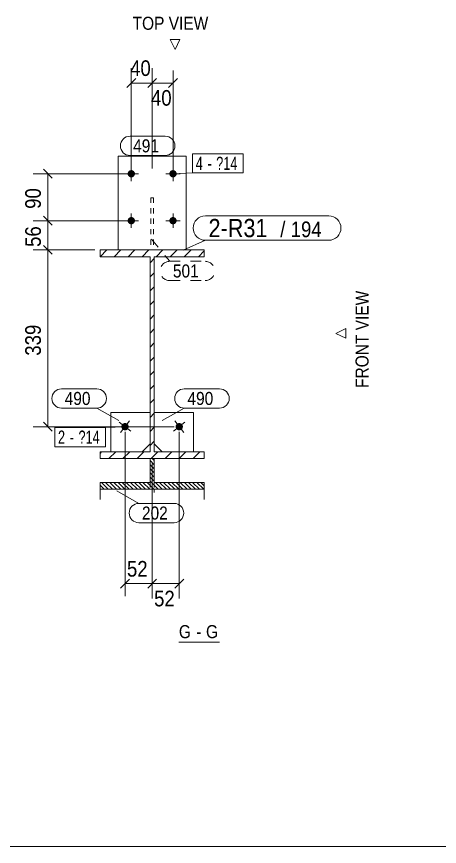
# Model space of a CAD drawing. Header units: millimetres. Extents: x 2 to 1174, y 1 to 825.
# Drawn here: x 527.8 to 608.9, y 5 to 164.1 of the extents above; entities that cross this region are included whole.
import ezdxf

# ---------------------------------------------------------------- set-up
doc = ezdxf.new("R2010")
doc.units = ezdxf.units.MM
for name, pattern in [('XKITLINE00', [0]), ('XKITLINE01', [4, 1, -1, 1, -1]), ('XKITLINE02', [4, 2, -2])]:
    doc.linetypes.add(name, pattern=pattern)
for name, color, linetype, lineweight in [('Bolt', 3, 'Continuous', 0), ('BoltMark', 7, 'Continuous', 0), ('Dimensions', 7, 'Continuous', 0), ('DrawingSheet', 5, 'Continuous', 0), ('OtherObjectType', 7, 'Continuous', 0), ('Part', 2, 'Continuous', 0), ('PartMark', 7, 'Continuous', 0)]:
    doc.layers.add(name, color=color, linetype=linetype, lineweight=lineweight)
doc.styles.add('ARIAL', font='ARIAL.TTF')
doc.styles.add('ARIAL_NARROW', font='ARIALN.TTF')

# ---------------------------------------------------------------- blocks, each defined once
blk = doc.blocks.new('*A3')
at = {"layer": 'Part', "color": 7, "linetype": 'XKITLINE00', "lineweight": 0}
for p, q in [((543.81, 118.08), (545.11, 119.38)), ((546.5, 118.08), (547.8, 119.38)), ((549.19, 118.08), (550.49, 119.38)), ((551.89, 118.08), (553.19, 119.38)), ((554.58, 118.08), (555.88, 119.38)), ((557.28, 118.08), (558.58, 119.38)), ((559.97, 118.08), (561.27, 119.38)), ((543.81, 118.08), (543.81, 118.08)), ((562.67, 118.08), (563.81, 119.22)), ((553.41, 116.9), (554.21, 117.7)), ((553.41, 114.21), (554.21, 115.01)), ((553.41, 111.51), (554.21, 112.31)), ((553.41, 108.82), (554.21, 109.62)), ((553.41, 106.12), (554.21, 106.92)), ((553.41, 103.43), (554.21, 104.23)), ((553.41, 100.74), (554.21, 101.54)), ((553.41, 98.04), (554.21, 98.84)), ((553.41, 95.35), (554.21, 96.15)), ((553.41, 92.65), (554.21, 93.45)), ((553.41, 89.96), (554.21, 90.76)), ((553.41, 87.27), (554.21, 88.07)), ((553.41, 84.57), (554.21, 85.37)), ((553.41, 81.88), (554.21, 82.68)), ((543.81, 80.36), (544.12, 80.68)), ((545.52, 79.38), (546.82, 80.68)), ((548.21, 79.38), (549.51, 80.68)), ((550.91, 79.38), (552.21, 80.68)), ((553.6, 79.38), (554.9, 80.68)), ((556.29, 79.38), (557.59, 80.68)), ((558.99, 79.38), (560.29, 80.68)), ((561.68, 79.38), (562.98, 80.68))]:
    blk.add_line(p, q, dxfattribs=at)
blk = doc.blocks.new('*A4')
at = {"layer": 'Part', "color": 7, "linetype": 'XKITLINE00', "lineweight": 0}
for p, q in [((554.21, 78.19), (553.41, 78.99)), ((554.21, 77.39), (553.41, 78.19)), ((554.21, 78.98), (553.81, 79.38)), ((554.21, 76.6), (553.41, 77.4)), ((554.21, 75.8), (553.41, 76.6)), ((544.6, 74.27), (544.07, 74.79)), ((545, 74.66), (544.87, 74.79)), ((546.99, 73.47), (545.67, 74.79)), ((547.79, 73.47), (546.46, 74.79)), ((548.58, 73.47), (547.26, 74.79)), ((549.38, 73.47), (548.05, 74.79)), ((550.17, 73.47), (548.85, 74.79)), ((550.97, 73.47), (549.64, 74.79)), ((551.76, 73.47), (550.44, 74.79)), ((552.56, 73.47), (551.24, 74.79)), ((553.36, 73.47), (552.03, 74.79)), ((554.15, 73.47), (552.83, 74.79)), ((554.21, 75.01), (553.41, 75.81)), ((554.95, 73.47), (553.41, 75.01)), ((555.74, 73.47), (554.42, 74.79)), ((556.54, 73.47), (555.21, 74.79)), ((557.33, 73.47), (556.01, 74.79)), ((558.13, 73.47), (556.81, 74.79)), ((558.93, 73.47), (557.6, 74.79)), ((559.72, 73.47), (558.4, 74.79)), ((560.52, 73.47), (559.19, 74.79)), ((561.31, 73.47), (559.99, 74.79)), ((562.11, 73.47), (560.79, 74.79)), ((562.9, 73.47), (561.58, 74.79)), ((563.7, 73.47), (562.38, 74.79)), ((563.81, 74.16), (563.17, 74.79)), ((544.2, 73.87), (543.81, 74.27)), ((544.6, 73.47), (544.2, 73.87)), ((545.4, 73.47), (544.6, 74.27)), ((546.19, 73.47), (545, 74.66))]:
    blk.add_line(p, q, dxfattribs=at)
blk = doc.blocks.new('*A155')
at = {"layer": 'Bolt'}
blk.add_hatch(color=3, dxfattribs=at).paths.add_polyline_path([(548.15, 84.95), (548.12, 84.97), (548.1, 84.99), (548.08, 85.02), (548.06, 85.04), (548.03, 85.07), (548.02, 85.1), (548, 85.13), (547.98, 85.16), (547.97, 85.19), (547.95, 85.22), (547.94, 85.26), (547.93, 85.29), (547.92, 85.32), (547.92, 85.36), (547.91, 85.39), (547.91, 85.42), (547.91, 85.46), (547.91, 85.49), (547.91, 85.53), (547.91, 85.56), (547.92, 85.6), (547.92, 85.63), (547.93, 85.66), (547.94, 85.69), (547.95, 85.73), (547.97, 85.76), (547.98, 85.79), (548, 85.82), (548.01, 85.85), (548.03, 85.88), (548.05, 85.91), (548.08, 85.93), (548.1, 85.96), (548.12, 85.98), (548.15, 86.01), (548.17, 86.03), (548.2, 86.05), (548.23, 86.07), (548.26, 86.08), (548.29, 86.1), (548.32, 86.12), (548.35, 86.13), (548.39, 86.14), (548.42, 86.15), (548.45, 86.16), (548.49, 86.17), (548.52, 86.17), (548.55, 86.17), (548.59, 86.18), (548.62, 86.18), (548.66, 86.17), (548.69, 86.17), (548.73, 86.17), (548.76, 86.16), (548.79, 86.15), (548.82, 86.14), (548.86, 86.13), (548.89, 86.12), (548.92, 86.1), (548.95, 86.09), (548.98, 86.07), (549.01, 86.05), (549.04, 86.03), (549.06, 86.01), (549.09, 85.98), (549.11, 85.96), (549.14, 85.93), (549.16, 85.91), (549.18, 85.88), (549.2, 85.85), (549.22, 85.82), (549.23, 85.79), (549.25, 85.76), (549.26, 85.73), (549.27, 85.7), (549.28, 85.66), (549.29, 85.63), (549.3, 85.6), (549.3, 85.56), (549.3, 85.53), (549.31, 85.49), (549.31, 85.46), (549.3, 85.43), (549.3, 85.39), (549.3, 85.36), (549.29, 85.32), (549.28, 85.29), (549.27, 85.26), (549.26, 85.23), (549.25, 85.19), (549.23, 85.16), (549.22, 85.13), (549.2, 85.1), (549.18, 85.07), (549.16, 85.05), (549.14, 85.02), (549.11, 84.99), (549.09, 84.97), (549.06, 84.95), (549.04, 84.93), (549.01, 84.9), (548.98, 84.89), (548.95, 84.87), (548.92, 84.85), (548.89, 84.84), (548.86, 84.82), (548.83, 84.81), (548.79, 84.8), (548.76, 84.79), (548.73, 84.79), (548.69, 84.78), (548.66, 84.78), (548.62, 84.78), (548.59, 84.78), (548.56, 84.78), (548.52, 84.78), (548.49, 84.79), (548.45, 84.79), (548.42, 84.8), (548.39, 84.81), (548.36, 84.82), (548.32, 84.84), (548.29, 84.85), (548.26, 84.87), (548.23, 84.88), (548.2, 84.9), (548.18, 84.92)], flags=17)
at = {"layer": 'Bolt', "color": 3, "linetype": 'XKITLINE00', "lineweight": 0}
for p, q in [((549.71, 84.62), (547.5, 86.34)), ((547.75, 84.37), (549.47, 86.58))]:
    blk.add_line(p, q, dxfattribs=at)
blk = doc.blocks.new('*A156')
at = {"layer": 'Bolt'}
for points in [[(550.51, 133.94), (550.5, 133.91), (550.5, 133.87), (550.49, 133.84), (550.49, 133.81), (550.48, 133.77), (550.47, 133.74), (550.45, 133.71), (550.44, 133.68), (550.42, 133.65), (550.41, 133.62), (550.39, 133.59), (550.37, 133.56), (550.35, 133.53), (550.33, 133.51), (550.3, 133.48), (550.28, 133.46), (550.25, 133.44), (550.22, 133.41), (550.2, 133.39), (550.17, 133.38), (550.14, 133.36), (550.11, 133.34), (550.07, 133.33), (550.04, 133.32), (550.01, 133.31), (549.98, 133.3), (549.94, 133.29), (549.91, 133.28), (549.88, 133.28), (549.84, 133.28), (549.81, 133.28), (549.77, 133.28), (549.74, 133.28), (549.7, 133.28), (549.67, 133.29), (549.64, 133.3), (549.6, 133.31), (549.57, 133.32), (549.54, 133.33), (549.51, 133.34), (549.48, 133.36), (549.45, 133.38), (549.42, 133.39), (549.39, 133.41), (549.36, 133.44), (549.34, 133.46), (549.31, 133.48), (549.29, 133.51), (549.27, 133.53), (549.24, 133.56), (549.22, 133.59), (549.21, 133.62), (549.19, 133.65), (549.17, 133.68), (549.16, 133.71), (549.15, 133.74), (549.14, 133.77), (549.13, 133.81), (549.12, 133.84), (549.11, 133.87), (549.11, 133.91), (549.11, 133.94), (549.11, 133.98), (549.11, 134.01), (549.11, 134.05), (549.11, 134.08), (549.12, 134.11), (549.13, 134.15), (549.14, 134.18), (549.15, 134.21), (549.16, 134.24), (549.17, 134.28), (549.19, 134.31), (549.21, 134.34), (549.22, 134.37), (549.24, 134.39), (549.27, 134.42), (549.29, 134.45), (549.31, 134.47), (549.34, 134.5), (549.36, 134.52), (549.39, 134.54), (549.42, 134.56), (549.45, 134.58), (549.48, 134.59), (549.51, 134.61), (549.54, 134.62), (549.57, 134.64), (549.6, 134.65), (549.64, 134.66), (549.67, 134.66), (549.7, 134.67), (549.74, 134.67), (549.77, 134.68), (549.81, 134.68), (549.84, 134.68), (549.88, 134.67), (549.91, 134.67), (549.94, 134.66), (549.98, 134.66), (550.01, 134.65), (550.04, 134.64), (550.07, 134.62), (550.11, 134.61), (550.14, 134.59), (550.17, 134.58), (550.2, 134.56), (550.22, 134.54), (550.25, 134.52), (550.28, 134.5), (550.3, 134.47), (550.33, 134.45), (550.35, 134.42), (550.37, 134.39), (550.39, 134.37), (550.41, 134.34), (550.42, 134.31), (550.44, 134.28), (550.45, 134.24), (550.47, 134.21), (550.48, 134.18), (550.49, 134.15), (550.49, 134.11), (550.5, 134.08), (550.5, 134.05), (550.51, 134.01), (550.51, 133.98)], [(558.51, 133.94), (558.5, 133.91), (558.5, 133.87), (558.49, 133.84), (558.49, 133.81), (558.48, 133.77), (558.47, 133.74), (558.45, 133.71), (558.44, 133.68), (558.42, 133.65), (558.41, 133.62), (558.39, 133.59), (558.37, 133.56), (558.35, 133.53), (558.33, 133.51), (558.3, 133.48), (558.28, 133.46), (558.25, 133.44), (558.22, 133.41), (558.2, 133.39), (558.17, 133.38), (558.14, 133.36), (558.11, 133.34), (558.07, 133.33), (558.04, 133.32), (558.01, 133.31), (557.98, 133.3), (557.94, 133.29), (557.91, 133.28), (557.88, 133.28), (557.84, 133.28), (557.81, 133.28), (557.77, 133.28), (557.74, 133.28), (557.7, 133.28), (557.67, 133.29), (557.64, 133.3), (557.6, 133.31), (557.57, 133.32), (557.54, 133.33), (557.51, 133.34), (557.48, 133.36), (557.45, 133.38), (557.42, 133.39), (557.39, 133.41), (557.36, 133.44), (557.34, 133.46), (557.31, 133.48), (557.29, 133.51), (557.27, 133.53), (557.24, 133.56), (557.22, 133.59), (557.21, 133.62), (557.19, 133.65), (557.17, 133.68), (557.16, 133.71), (557.15, 133.74), (557.14, 133.77), (557.13, 133.81), (557.12, 133.84), (557.11, 133.87), (557.11, 133.91), (557.11, 133.94), (557.11, 133.98), (557.11, 134.01), (557.11, 134.05), (557.11, 134.08), (557.12, 134.11), (557.13, 134.15), (557.14, 134.18), (557.15, 134.21), (557.16, 134.24), (557.17, 134.28), (557.19, 134.31), (557.21, 134.34), (557.22, 134.37), (557.24, 134.39), (557.27, 134.42), (557.29, 134.45), (557.31, 134.47), (557.34, 134.5), (557.36, 134.52), (557.39, 134.54), (557.42, 134.56), (557.45, 134.58), (557.48, 134.59), (557.51, 134.61), (557.54, 134.62), (557.57, 134.64), (557.6, 134.65), (557.64, 134.66), (557.67, 134.66), (557.7, 134.67), (557.74, 134.67), (557.77, 134.68), (557.81, 134.68), (557.84, 134.68), (557.88, 134.67), (557.91, 134.67), (557.94, 134.66), (557.98, 134.66), (558.01, 134.65), (558.04, 134.64), (558.07, 134.62), (558.11, 134.61), (558.14, 134.59), (558.17, 134.58), (558.2, 134.56), (558.22, 134.54), (558.25, 134.52), (558.28, 134.5), (558.3, 134.47), (558.33, 134.45), (558.35, 134.42), (558.37, 134.39), (558.39, 134.37), (558.41, 134.34), (558.42, 134.31), (558.44, 134.28), (558.45, 134.24), (558.47, 134.21), (558.48, 134.18), (558.49, 134.15), (558.49, 134.11), (558.5, 134.08), (558.5, 134.05), (558.51, 134.01), (558.51, 133.98)], [(550.51, 124.94), (550.5, 124.91), (550.5, 124.87), (550.49, 124.84), (550.49, 124.81), (550.48, 124.77), (550.47, 124.74), (550.45, 124.71), (550.44, 124.68), (550.42, 124.65), (550.41, 124.62), (550.39, 124.59), (550.37, 124.56), (550.35, 124.53), (550.33, 124.51), (550.3, 124.48), (550.28, 124.46), (550.25, 124.44), (550.22, 124.41), (550.2, 124.39), (550.17, 124.38), (550.14, 124.36), (550.11, 124.34), (550.07, 124.33), (550.04, 124.32), (550.01, 124.31), (549.98, 124.3), (549.94, 124.29), (549.91, 124.28), (549.88, 124.28), (549.84, 124.28), (549.81, 124.28), (549.77, 124.28), (549.74, 124.28), (549.7, 124.28), (549.67, 124.29), (549.64, 124.3), (549.6, 124.31), (549.57, 124.32), (549.54, 124.33), (549.51, 124.34), (549.48, 124.36), (549.45, 124.38), (549.42, 124.39), (549.39, 124.41), (549.36, 124.44), (549.34, 124.46), (549.31, 124.48), (549.29, 124.51), (549.27, 124.53), (549.24, 124.56), (549.22, 124.59), (549.21, 124.62), (549.19, 124.65), (549.17, 124.68), (549.16, 124.71), (549.15, 124.74), (549.14, 124.77), (549.13, 124.81), (549.12, 124.84), (549.11, 124.87), (549.11, 124.91), (549.11, 124.94), (549.11, 124.98), (549.11, 125.01), (549.11, 125.05), (549.11, 125.08), (549.12, 125.11), (549.13, 125.15), (549.14, 125.18), (549.15, 125.21), (549.16, 125.24), (549.17, 125.28), (549.19, 125.31), (549.21, 125.34), (549.22, 125.37), (549.24, 125.39), (549.27, 125.42), (549.29, 125.45), (549.31, 125.47), (549.34, 125.5), (549.36, 125.52), (549.39, 125.54), (549.42, 125.56), (549.45, 125.58), (549.48, 125.59), (549.51, 125.61), (549.54, 125.62), (549.57, 125.64), (549.6, 125.65), (549.64, 125.66), (549.67, 125.66), (549.7, 125.67), (549.74, 125.67), (549.77, 125.68), (549.81, 125.68), (549.84, 125.68), (549.88, 125.67), (549.91, 125.67), (549.94, 125.66), (549.98, 125.66), (550.01, 125.65), (550.04, 125.64), (550.07, 125.62), (550.11, 125.61), (550.14, 125.59), (550.17, 125.58), (550.2, 125.56), (550.22, 125.54), (550.25, 125.52), (550.28, 125.5), (550.3, 125.47), (550.33, 125.45), (550.35, 125.42), (550.37, 125.39), (550.39, 125.37), (550.41, 125.34), (550.42, 125.31), (550.44, 125.28), (550.45, 125.24), (550.47, 125.21), (550.48, 125.18), (550.49, 125.15), (550.49, 125.11), (550.5, 125.08), (550.5, 125.05), (550.51, 125.01), (550.51, 124.98)], [(558.51, 124.94), (558.5, 124.91), (558.5, 124.87), (558.49, 124.84), (558.49, 124.81), (558.48, 124.77), (558.47, 124.74), (558.45, 124.71), (558.44, 124.68), (558.42, 124.65), (558.41, 124.62), (558.39, 124.59), (558.37, 124.56), (558.35, 124.53), (558.33, 124.51), (558.3, 124.48), (558.28, 124.46), (558.25, 124.44), (558.22, 124.41), (558.2, 124.39), (558.17, 124.38), (558.14, 124.36), (558.11, 124.34), (558.07, 124.33), (558.04, 124.32), (558.01, 124.31), (557.98, 124.3), (557.94, 124.29), (557.91, 124.28), (557.88, 124.28), (557.84, 124.28), (557.81, 124.28), (557.77, 124.28), (557.74, 124.28), (557.7, 124.28), (557.67, 124.29), (557.64, 124.3), (557.6, 124.31), (557.57, 124.32), (557.54, 124.33), (557.51, 124.34), (557.48, 124.36), (557.45, 124.38), (557.42, 124.39), (557.39, 124.41), (557.36, 124.44), (557.34, 124.46), (557.31, 124.48), (557.29, 124.51), (557.27, 124.53), (557.24, 124.56), (557.22, 124.59), (557.21, 124.62), (557.19, 124.65), (557.17, 124.68), (557.16, 124.71), (557.15, 124.74), (557.14, 124.77), (557.13, 124.81), (557.12, 124.84), (557.11, 124.87), (557.11, 124.91), (557.11, 124.94), (557.11, 124.98), (557.11, 125.01), (557.11, 125.05), (557.11, 125.08), (557.12, 125.11), (557.13, 125.15), (557.14, 125.18), (557.15, 125.21), (557.16, 125.24), (557.17, 125.28), (557.19, 125.31), (557.21, 125.34), (557.22, 125.37), (557.24, 125.39), (557.27, 125.42), (557.29, 125.45), (557.31, 125.47), (557.34, 125.5), (557.36, 125.52), (557.39, 125.54), (557.42, 125.56), (557.45, 125.58), (557.48, 125.59), (557.51, 125.61), (557.54, 125.62), (557.57, 125.64), (557.6, 125.65), (557.64, 125.66), (557.67, 125.66), (557.7, 125.67), (557.74, 125.67), (557.77, 125.68), (557.81, 125.68), (557.84, 125.68), (557.88, 125.67), (557.91, 125.67), (557.94, 125.66), (557.98, 125.66), (558.01, 125.65), (558.04, 125.64), (558.07, 125.62), (558.11, 125.61), (558.14, 125.59), (558.17, 125.58), (558.2, 125.56), (558.22, 125.54), (558.25, 125.52), (558.28, 125.5), (558.3, 125.47), (558.33, 125.45), (558.35, 125.42), (558.37, 125.39), (558.39, 125.37), (558.41, 125.34), (558.42, 125.31), (558.44, 125.28), (558.45, 125.24), (558.47, 125.21), (558.48, 125.18), (558.49, 125.15), (558.49, 125.11), (558.5, 125.08), (558.5, 125.05), (558.51, 125.01), (558.51, 124.98)]]:
    blk.add_hatch(color=3, dxfattribs=at).paths.add_polyline_path(points, flags=17)
at = {"layer": 'Bolt', "color": 3, "linetype": 'XKITLINE00', "lineweight": 0}
for p, q in [((549.81, 135.38), (549.81, 132.58)), ((557.81, 135.38), (557.81, 132.58)), ((551.21, 133.98), (548.41, 133.98)), ((559.21, 133.98), (556.41, 133.98)), ((549.81, 126.38), (549.81, 123.58)), ((557.81, 126.38), (557.81, 123.58)), ((551.21, 124.98), (548.41, 124.98)), ((559.21, 124.98), (556.41, 124.98))]:
    blk.add_line(p, q, dxfattribs=at)
blk = doc.blocks.new('*A157')
at = {"layer": 'Bolt'}
blk.add_hatch(color=3, dxfattribs=at).paths.add_polyline_path([(558.6, 86.05), (558.63, 86.07), (558.66, 86.09), (558.69, 86.1), (558.72, 86.12), (558.76, 86.13), (558.79, 86.14), (558.82, 86.15), (558.85, 86.16), (558.89, 86.17), (558.92, 86.17), (558.96, 86.17), (558.99, 86.18), (559.02, 86.18), (559.06, 86.17), (559.09, 86.17), (559.13, 86.17), (559.16, 86.16), (559.19, 86.15), (559.23, 86.14), (559.26, 86.13), (559.29, 86.12), (559.32, 86.1), (559.35, 86.08), (559.38, 86.07), (559.41, 86.05), (559.44, 86.03), (559.46, 86.01), (559.49, 85.98), (559.51, 85.96), (559.54, 85.93), (559.56, 85.91), (559.58, 85.88), (559.6, 85.85), (559.62, 85.82), (559.63, 85.79), (559.65, 85.76), (559.66, 85.73), (559.67, 85.69), (559.68, 85.66), (559.69, 85.63), (559.7, 85.6), (559.7, 85.56), (559.7, 85.53), (559.71, 85.49), (559.71, 85.46), (559.7, 85.42), (559.7, 85.39), (559.7, 85.36), (559.69, 85.32), (559.68, 85.29), (559.67, 85.26), (559.66, 85.22), (559.65, 85.19), (559.63, 85.16), (559.62, 85.13), (559.6, 85.1), (559.58, 85.07), (559.56, 85.04), (559.54, 85.02), (559.51, 84.99), (559.49, 84.97), (559.46, 84.95), (559.44, 84.92), (559.41, 84.9), (559.38, 84.88), (559.35, 84.87), (559.32, 84.85), (559.29, 84.84), (559.26, 84.82), (559.22, 84.81), (559.19, 84.8), (559.16, 84.79), (559.13, 84.79), (559.09, 84.78), (559.06, 84.78), (559.02, 84.78), (558.99, 84.78), (558.95, 84.78), (558.92, 84.78), (558.89, 84.79), (558.85, 84.79), (558.82, 84.8), (558.79, 84.81), (558.75, 84.82), (558.72, 84.84), (558.69, 84.85), (558.66, 84.87), (558.63, 84.89), (558.6, 84.9), (558.57, 84.93), (558.55, 84.95), (558.52, 84.97), (558.5, 84.99), (558.48, 85.02), (558.45, 85.05), (558.43, 85.07), (558.41, 85.1), (558.4, 85.13), (558.38, 85.16), (558.37, 85.19), (558.35, 85.23), (558.34, 85.26), (558.33, 85.29), (558.32, 85.32), (558.32, 85.36), (558.31, 85.39), (558.31, 85.43), (558.31, 85.46), (558.31, 85.49), (558.31, 85.53), (558.31, 85.56), (558.32, 85.6), (558.32, 85.63), (558.33, 85.66), (558.34, 85.7), (558.35, 85.73), (558.37, 85.76), (558.38, 85.79), (558.4, 85.82), (558.42, 85.85), (558.43, 85.88), (558.46, 85.91), (558.48, 85.93), (558.5, 85.96), (558.52, 85.98), (558.55, 86.01), (558.58, 86.03)], flags=17)
at = {"layer": 'Bolt', "color": 3, "linetype": 'XKITLINE00', "lineweight": 0}
for p, q in [((557.9, 84.62), (560.11, 86.34)), ((558.15, 86.58), (559.87, 84.37))]:
    blk.add_line(p, q, dxfattribs=at)
blk = doc.blocks.new('*A158')
at = {"layer": 'Part', "color": 2, "linetype": 'XKITLINE00', "lineweight": 0}
for p, q in [((543.81, 118.08), (543.81, 119.38)), ((543.81, 119.38), (563.81, 119.38)), ((563.81, 119.38), (563.81, 118.08)), ((553.41, 118.08), (543.81, 118.08)), ((553.41, 80.68), (553.41, 118.08)), ((563.81, 118.08), (554.21, 118.08)), ((554.21, 118.08), (554.21, 80.68)), ((543.81, 79.38), (543.81, 80.68)), ((543.81, 80.68), (553.41, 80.68)), ((554.21, 80.68), (563.81, 80.68)), ((563.81, 80.68), (563.81, 79.38)), ((563.81, 79.38), (543.81, 79.38))]:
    blk.add_line(p, q, dxfattribs=at)
blk = doc.blocks.new('*A159')
at = {"layer": 'Part', "color": 7, "linetype": 'XKITLINE01', "lineweight": 0}
for p, q in [((554.06, 129.38), (553.56, 129.38)), ((553.56, 129.38), (553.56, 119.38)), ((554.06, 129.38), (554.06, 119.38)), ((554.06, 119.38), (553.56, 119.38))]:
    blk.add_line(p, q, dxfattribs=at)
blk = doc.blocks.new('*A160')
at = {"layer": 'Part', "color": 2, "linetype": 'XKITLINE00', "lineweight": 0}
for p, q in [((553.41, 88.18), (545.91, 88.18)), ((545.91, 88.18), (545.91, 80.68)), ((551.91, 80.68), (553.41, 82.18))]:
    blk.add_line(p, q, dxfattribs=at)
at = {"layer": 'Part', "color": 7, "linetype": 'XKITLINE01', "lineweight": 0}
for p, q in [((553.41, 82.18), (553.41, 88.18)), ((545.91, 80.68), (551.91, 80.68))]:
    blk.add_line(p, q, dxfattribs=at)
blk = doc.blocks.new('*A161')
at = {"layer": 'Part', "color": 2, "linetype": 'XKITLINE00', "lineweight": 0}
for p, q in [((547.31, 119.38), (547.31, 137.38)), ((547.31, 137.38), (560.31, 137.38)), ((560.31, 119.38), (560.31, 137.38))]:
    blk.add_line(p, q, dxfattribs=at)
at = {"layer": 'Part', "color": 7, "linetype": 'XKITLINE01', "lineweight": 0}
blk.add_line((547.31, 119.38), (560.31, 119.38), dxfattribs=at)
blk = doc.blocks.new('*A162')
at = {"layer": 'Part', "color": 2, "linetype": 'XKITLINE00', "lineweight": 0}
for p, q in [((554.21, 88.18), (561.71, 88.18)), ((561.71, 88.18), (561.71, 80.68)), ((555.71, 80.68), (554.21, 82.18))]:
    blk.add_line(p, q, dxfattribs=at)
at = {"layer": 'Part', "color": 7, "linetype": 'XKITLINE01', "lineweight": 0}
for p, q in [((554.21, 82.18), (554.21, 88.18)), ((561.71, 80.68), (555.71, 80.68))]:
    blk.add_line(p, q, dxfattribs=at)
blk = doc.blocks.new('*A163')
at = {"layer": 'Part', "color": 2, "linetype": 'XKITLINE00', "lineweight": 0}
for p, q in [((553.41, 74.79), (553.41, 79.38)), ((553.41, 79.38), (554.21, 79.38)), ((554.21, 79.38), (554.21, 79.38)), ((554.21, 79.38), (554.21, 74.79)), ((543.81, 71.52), (543.81, 74.79)), ((543.81, 74.79), (553.41, 74.79)), ((554.21, 74.79), (563.81, 74.79)), ((563.81, 74.79), (563.81, 71.52)), ((563.81, 73.47), (543.81, 73.47))]:
    blk.add_line(p, q, dxfattribs=at)
at = {"layer": 'Part', "color": 7, "linetype": 'XKITLINE01', "lineweight": 0}
for p, q in [((553.41, 74.79), (553.41, 72.85)), ((554.21, 74.79), (554.21, 73.47)), ((554.21, 73.47), (554.21, 72.85))]:
    blk.add_line(p, q, dxfattribs=at)
blk = doc.blocks.new('*A197')
at = {"layer": 'DrawingSheet', "color": 5, "linetype": 'XKITLINE00', "lineweight": 0}
blk.add_line((5, 5), (1174, 5), dxfattribs=at)
blk = doc.blocks.new('*A350')
at = {"layer": 'Dimensions', "color": 7, "linetype": 'XKITLINE00', "lineweight": 0}
for p, q in [((542.81, 119.38), (530.96, 119.38)), ((532.96, 120.23), (534.66, 118.53)), ((533.81, 85.48), (533.81, 119.38)), ((532.96, 86.33), (534.66, 84.63)), ((558.01, 85.48), (530.96, 85.48))]:
    blk.add_line(p, q, dxfattribs=at)
at = {"layer": 'Dimensions', "color": 3}
for p in [(533.81, 119.38), (533.81, 85.48)]:
    blk.add_point(p, dxfattribs=at)
at = {"layer": 'Dimensions', "color": 3, "style": 'ARIAL', "width": 0.85}
blk.add_text('339', height=3, rotation=90.0002, dxfattribs=at).set_placement((532.46, 99.09))
blk = doc.blocks.new('*A351')
at = {"layer": 'Dimensions', "color": 7, "linetype": 'XKITLINE00', "lineweight": 0}
for p, q in [((532.96, 125.83), (534.66, 124.13)), ((548.81, 124.98), (530.96, 124.98)), ((533.81, 119.38), (533.81, 124.98)), ((542.81, 119.38), (530.96, 119.38)), ((532.96, 120.23), (534.66, 118.53))]:
    blk.add_line(p, q, dxfattribs=at)
at = {"layer": 'Dimensions', "color": 3}
for p in [(533.81, 124.98), (533.81, 119.38)]:
    blk.add_point(p, dxfattribs=at)
at = {"layer": 'Dimensions', "color": 3, "style": 'ARIAL', "width": 0.85}
blk.add_text('56', height=3, rotation=90.0002, dxfattribs=at).set_placement((532.46, 119.95))
blk = doc.blocks.new('*A352')
at = {"layer": 'Dimensions', "color": 7, "linetype": 'XKITLINE00', "lineweight": 0}
for p, q in [((548.81, 133.98), (530.96, 133.98)), ((532.96, 134.83), (534.66, 133.13)), ((533.81, 124.98), (533.81, 133.98)), ((532.96, 125.83), (534.66, 124.13)), ((548.81, 124.98), (530.96, 124.98))]:
    blk.add_line(p, q, dxfattribs=at)
at = {"layer": 'Dimensions', "color": 3}
for p in [(533.81, 133.98), (533.81, 124.98)]:
    blk.add_point(p, dxfattribs=at)
at = {"layer": 'Dimensions', "color": 3, "style": 'ARIAL', "width": 0.85}
blk.add_text('90', height=3, rotation=90.0002, dxfattribs=at).set_placement((532.46, 127.25))
blk = doc.blocks.new('*A353')
at = {"layer": 'Dimensions', "color": 7, "linetype": 'XKITLINE00', "lineweight": 0}
for p, q in [((548.61, 84.48), (548.61, 52.98)), ((553.81, 78.38), (553.81, 52.98)), ((549.46, 56.23), (547.76, 54.53)), ((554.66, 56.23), (552.96, 54.53)), ((548.61, 55.38), (553.81, 55.38))]:
    blk.add_line(p, q, dxfattribs=at)
at = {"layer": 'Dimensions', "color": 3}
for p in [(548.61, 55.38), (553.81, 55.38)]:
    blk.add_point(p, dxfattribs=at)
at = {"layer": 'Dimensions', "color": 3, "style": 'ARIAL', "width": 0.85}
blk.add_text('52', height=3, dxfattribs=at).set_placement((548.98, 56.73))
blk = doc.blocks.new('*A354')
at = {"layer": 'Dimensions', "color": 7, "linetype": 'XKITLINE00', "lineweight": 0}
for p, q in [((559.01, 84.48), (559.01, 52.53)), ((553.81, 78.38), (553.81, 52.53)), ((554.66, 56.23), (552.96, 54.53)), ((559.86, 56.23), (558.16, 54.53)), ((553.81, 55.38), (559.01, 55.38))]:
    blk.add_line(p, q, dxfattribs=at)
at = {"layer": 'Dimensions', "color": 3}
for p in [(553.81, 55.38), (559.01, 55.38)]:
    blk.add_point(p, dxfattribs=at)
at = {"layer": 'Dimensions', "color": 3, "style": 'ARIAL', "width": 0.85}
blk.add_text('52', height=3, dxfattribs=at).set_placement((554.18, 51.03))
blk = doc.blocks.new('*A355')
at = {"layer": 'Dimensions', "color": 7, "linetype": 'XKITLINE00', "lineweight": 0}
for p, q in [((549.81, 134.98), (549.81, 154.23)), ((553.81, 134.98), (553.81, 154.23)), ((550.66, 152.23), (548.96, 150.53)), ((549.81, 151.38), (553.81, 151.38)), ((554.66, 152.23), (552.96, 150.53))]:
    blk.add_line(p, q, dxfattribs=at)
at = {"layer": 'Dimensions', "color": 3}
for p in [(549.81, 151.38), (553.81, 151.38)]:
    blk.add_point(p, dxfattribs=at)
at = {"layer": 'Dimensions', "color": 3, "style": 'ARIAL', "width": 0.85}
blk.add_text('40', height=3, dxfattribs=at).set_placement((549.58, 152.73))
blk = doc.blocks.new('*A356')
at = {"layer": 'Dimensions', "color": 7, "linetype": 'XKITLINE00', "lineweight": 0}
for p, q in [((553.81, 134.98), (553.81, 153.78)), ((557.81, 134.98), (557.81, 153.78)), ((554.66, 152.23), (552.96, 150.53)), ((553.81, 151.38), (557.81, 151.38)), ((558.66, 152.23), (556.96, 150.53))]:
    blk.add_line(p, q, dxfattribs=at)
at = {"layer": 'Dimensions', "color": 3}
for p in [(553.81, 151.38), (557.81, 151.38)]:
    blk.add_point(p, dxfattribs=at)
at = {"layer": 'Dimensions', "color": 3, "style": 'ARIAL', "width": 0.85}
blk.add_text('40', height=3, dxfattribs=at).set_placement((553.58, 147.03))
blk = doc.blocks.new('*A357')
at = {"layer": 'BoltMark', "color": 7, "linetype": 'XKITLINE00', "lineweight": 0}
for p, q in [((561.57, 137.83), (571.26, 137.83)), ((561.57, 134.13), (561.57, 137.83)), ((571.26, 134.13), (571.26, 137.83)), ((557.81, 133.98), (561.57, 134.13)), ((561.57, 134.13), (571.26, 134.13))]:
    blk.add_line(p, q, dxfattribs=at)
at = {"layer": 'BoltMark', "color": 3, "style": 'ARIAL_NARROW', "width": 0.85}
for s, p in [('4', (562.17, 134.73)), ('?14', (566.1, 134.73)), ('-', (564.44, 134.73))]:
    blk.add_text(s, height=2.5, dxfattribs=at).set_placement(p)
blk = doc.blocks.new('*A358')
at = {"layer": 'BoltMark', "color": 7, "linetype": 'XKITLINE00', "lineweight": 0}
for p, q in [((535.15, 85.33), (544.84, 85.33)), ((535.15, 81.63), (535.15, 85.33)), ((548.61, 85.48), (544.84, 85.33)), ((544.84, 81.63), (544.84, 85.33)), ((535.15, 81.63), (544.84, 81.63))]:
    blk.add_line(p, q, dxfattribs=at)
at = {"layer": 'BoltMark', "color": 3, "style": 'ARIAL_NARROW', "width": 0.85}
for s, p in [('2', (535.75, 82.23)), ('?14', (539.68, 82.23)), ('-', (538.02, 82.23))]:
    blk.add_text(s, height=2.5, dxfattribs=at).set_placement(p)
blk = doc.blocks.new('*A359')
at = {"layer": 'PartMark', "color": 7, "linetype": 'XKITLINE00', "lineweight": 0}
for p, q in [((547.01, 73.16), (551.25, 70.77)), ((551.25, 70.77), (558.02, 70.77)), ((551.25, 67.07), (558.02, 67.07))]:
    blk.add_line(p, q, dxfattribs=at)
for centre, start, end in [((551.25, 68.92), 90, 270), ((558.02, 68.92), 270, 90)]:
    blk.add_arc(centre, 1.85, start, end, dxfattribs=at)
at = {"layer": 'PartMark', "color": 3, "style": 'ARIAL', "width": 0.85}
blk.add_text('202', height=2.5, dxfattribs=at).set_placement((551.85, 67.67))
blk = doc.blocks.new('*A360')
at = {"layer": 'PartMark', "color": 7, "linetype": 'XKITLINE00', "lineweight": 0}
for p, q in [((549.56, 141.18), (556.32, 141.18)), ((549.56, 137.48), (556.32, 137.48))]:
    blk.add_line(p, q, dxfattribs=at)
for centre, start, end in [((549.56, 139.33), 90, 270), ((556.32, 139.33), 270, 90)]:
    blk.add_arc(centre, 1.85, start, end, dxfattribs=at)
at = {"layer": 'PartMark', "color": 3, "style": 'ARIAL', "width": 0.85}
blk.add_text('491', height=2.5, dxfattribs=at).set_placement((550.16, 138.08))
blk = doc.blocks.new('*A361')
at = {"layer": 'PartMark', "color": 7, "linetype": 'XKITLINE00', "lineweight": 0}
for p, q in [((559.98, 92.74), (566.74, 92.74)), ((555.74, 86.65), (559.98, 89.04)), ((559.98, 89.04), (566.74, 89.04))]:
    blk.add_line(p, q, dxfattribs=at)
for centre, start, end in [((559.98, 90.89), 90, 270), ((566.74, 90.89), 270, 90)]:
    blk.add_arc(centre, 1.85, start, end, dxfattribs=at)
at = {"layer": 'PartMark', "color": 3, "style": 'ARIAL', "width": 0.85}
blk.add_text('490', height=2.5, dxfattribs=at).set_placement((560.58, 89.64))
blk = doc.blocks.new('*A362')
at = {"layer": 'PartMark', "color": 7, "linetype": 'XKITLINE02', "lineweight": 0}
for p, q in [((553.69, 121.41), (557.19, 117.19)), ((557.19, 117.19), (563.95, 117.19)), ((557.19, 113.49), (563.95, 113.49))]:
    blk.add_line(p, q, dxfattribs=at)
for centre, start, end in [((557.19, 115.34), 90, 270), ((563.95, 115.34), 270, 90)]:
    blk.add_arc(centre, 1.85, start, end, dxfattribs=at)
at = {"layer": 'PartMark', "color": 3, "style": 'ARIAL', "width": 0.85}
blk.add_text('501', height=2.5, dxfattribs=at).set_placement((557.79, 114.09))
blk = doc.blocks.new('*A363')
at = {"layer": 'PartMark', "color": 7, "linetype": 'XKITLINE00', "lineweight": 0}
for p, q in [((536.43, 92.74), (543.19, 92.74)), ((536.43, 89.04), (543.19, 89.04)), ((547.44, 86.65), (543.19, 89.04))]:
    blk.add_line(p, q, dxfattribs=at)
for centre, start, end in [((536.43, 90.89), 90, 270), ((543.19, 90.89), 270, 90)]:
    blk.add_arc(centre, 1.85, start, end, dxfattribs=at)
at = {"layer": 'PartMark', "color": 3, "style": 'ARIAL', "width": 0.85}
blk.add_text('490', height=2.5, dxfattribs=at).set_placement((537.03, 89.64))
blk = doc.blocks.new('*A364')
at = {"layer": 'PartMark', "color": 7, "linetype": 'XKITLINE00', "lineweight": 0}
for p, q in [((564.02, 125.92), (587.67, 125.92)), ((559.78, 119.33), (564.02, 121.22)), ((564.02, 121.22), (587.67, 121.22))]:
    blk.add_line(p, q, dxfattribs=at)
for centre, start, end in [((564.02, 123.57), 90, 270), ((587.67, 123.57), 270, 90)]:
    blk.add_arc(centre, 2.35, start, end, dxfattribs=at)
at = {"layer": 'PartMark', "color": 1, "style": 'ARIAL', "width": 0.85}
blk.add_text('2-R31', height=3.5, dxfattribs=at).set_placement((564.62, 121.82))
at = {"layer": 'PartMark', "color": 3, "style": 'ARIAL', "width": 0.85}
for s, p in [('/', (578.38, 121.82)), ('194', (580.39, 121.82))]:
    blk.add_text(s, height=3, dxfattribs=at).set_placement(p)
blk = doc.blocks.new('*A365')
at = {"layer": 'OtherObjectType', "color": 7, "linetype": 'XKITLINE00', "lineweight": 0}
for p, q in [((558.21, 157.83), (557.27, 159.7)), ((557.27, 159.7), (559.15, 159.7)), ((559.15, 159.7), (558.21, 157.83)), ((558.21, 157.83), (558.21, 157.83)), ((589.07, 103.38), (590.94, 104.31)), ((590.94, 104.31), (590.94, 102.44)), ((590.94, 102.44), (589.07, 103.38)), ((589.07, 103.38), (589.07, 103.38)), ((558.94, 44.18), (566.74, 44.18))]:
    blk.add_line(p, q, dxfattribs=at)
at = {"layer": 'OtherObjectType', "color": 7, "style": 'ARIAL', "width": 0.85}
for s, p in [('TOP VIEW', (550.06, 161.58)), ('G', (558.94, 44.93)), ('G', (564.14, 44.93)), ('-', (562.28, 44.93))]:
    blk.add_text(s, height=2.5, dxfattribs=at).set_placement(p)
blk.add_text('FRONT VIEW', height=2.5, rotation=90, dxfattribs=at).set_placement((595.32, 92.91))

msp = doc.modelspace()

# ---------------------------------------------------------------- block references
at = {"lineweight": 0}
for name in ['*A197', '*A355', '*A356', '*A360', '*A161', '*A357', '*A156', '*A352', '*A159', '*A351', '*A364', '*A362', '*A350', '*A3', '*A158', '*A363', '*A361', '*A160', '*A162', '*A155', '*A157', '*A358', '*A353', '*A354', '*A4', '*A163', '*A359']:
    msp.add_blockref(name, (0, 0), dxfattribs=at)
at = {"layer": 'OtherObjectType', "lineweight": 0}
msp.add_blockref('*A365', (0, 0), dxfattribs=at)

doc.saveas('drawing.dxf')
